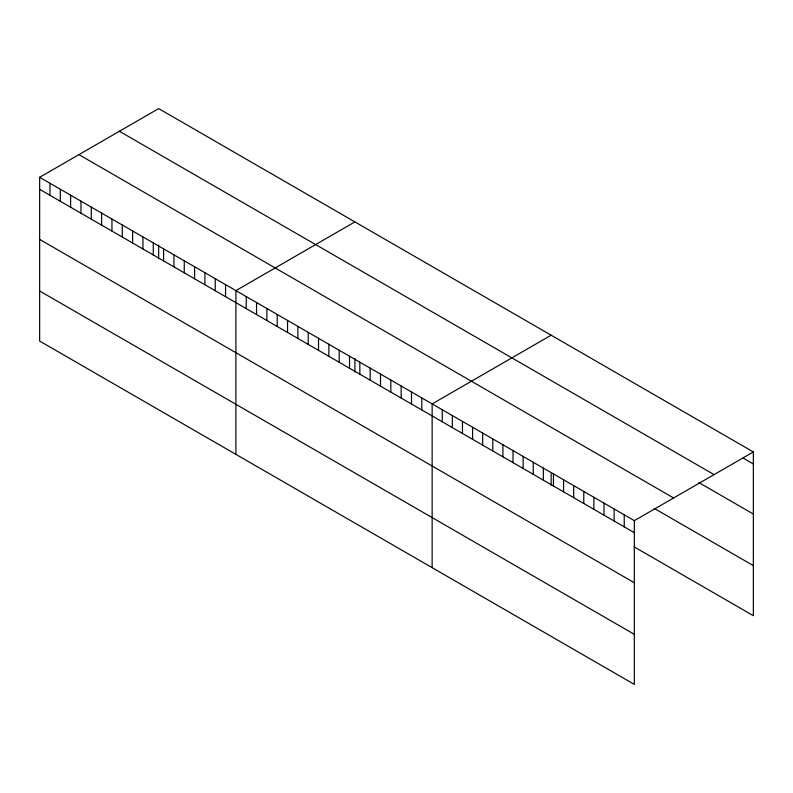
<?xml version="1.0" encoding="UTF-8"?>
<svg xmlns="http://www.w3.org/2000/svg" width="793" height="793" viewBox="0 0 793 793"><rect width="100%" height="100%" fill="white"/><g stroke="black" fill="none" stroke-linecap="round" stroke-linejoin="round"><path stroke-width="1.19" d="M39.65 177.305L634.341 520.644L634.341 684.399L39.65 341.059L39.65 177.305L158.659 108.601L753.35 451.941L753.35 615.695L634.053 546.813M354.907 221.901L235.898 290.615L235.898 454.369M551.155 335.201L432.145 403.915L432.145 567.669M634.341 520.644L753.35 451.941M743.239 458.126L753.35 463.964M119.386 131.271L714.077 474.611M698.762 482.521L753.35 514.033M78.923 154.635L673.614 497.974M654.275 508.422L753.35 565.617M39.65 189.339L634.341 532.678M39.65 239.407L634.341 582.746M39.65 290.991L634.341 634.331M624.23 514.816L624.23 526.839M614.119 508.977L614.119 521.001M604.008 503.139L604.008 515.172M593.898 497.3L593.898 509.334M583.787 491.462L583.787 503.496M573.676 485.623L573.676 497.657M563.565 479.795L563.565 491.819M553.455 473.956L553.455 485.98M551.155 473.917L551.155 485.296M543.354 468.118L543.354 480.152M533.243 462.279L533.243 474.313M523.132 456.441L523.132 468.475M513.021 450.602L513.021 462.636M502.911 444.774L502.911 456.798M492.8 438.935L492.8 450.959M482.689 433.097L482.689 445.131M472.578 427.258L472.578 439.292M462.468 421.42L462.468 433.454M452.357 415.582L452.357 427.615M442.256 409.753L442.256 421.777M421.817 397.947L421.817 409.981M411.488 391.99L411.488 404.014M401.159 386.022L401.159 398.056M390.83 380.055L390.83 392.089M380.501 374.098L380.501 386.132M370.172 368.13L370.172 380.164M359.844 362.173L359.844 374.197M354.907 358.347L354.907 371.996M349.515 356.206L349.515 368.239M339.186 350.248L339.186 362.272M328.857 344.281L328.857 356.315M318.528 338.314L318.528 350.347M308.199 332.356L308.199 344.38M297.871 326.389L297.871 338.423M287.542 320.431L287.542 332.455M277.213 314.464L277.213 326.498M266.884 308.497L266.884 320.531M256.555 302.539L256.555 314.563M246.226 296.572L246.226 308.606M225.569 284.647L225.569 296.681M215.24 278.68L215.24 290.714M204.911 272.723L204.911 284.756M194.582 266.755L194.582 278.789M184.254 260.798L184.254 272.822M173.925 254.831L173.925 266.864M163.596 248.873L163.596 260.897M158.659 245.037L158.659 258.696M153.267 242.906L153.267 254.94M142.938 236.938L142.938 248.972M132.609 230.981L132.609 243.005M122.281 225.014L122.281 237.048M111.952 219.056L111.952 231.08M101.623 213.089L101.623 225.123M91.294 207.122L91.294 219.155M80.965 201.164L80.965 213.188M70.636 195.197L70.636 207.231M60.308 189.24L60.308 201.263M49.979 183.272L49.979 195.306"/></g></svg>
